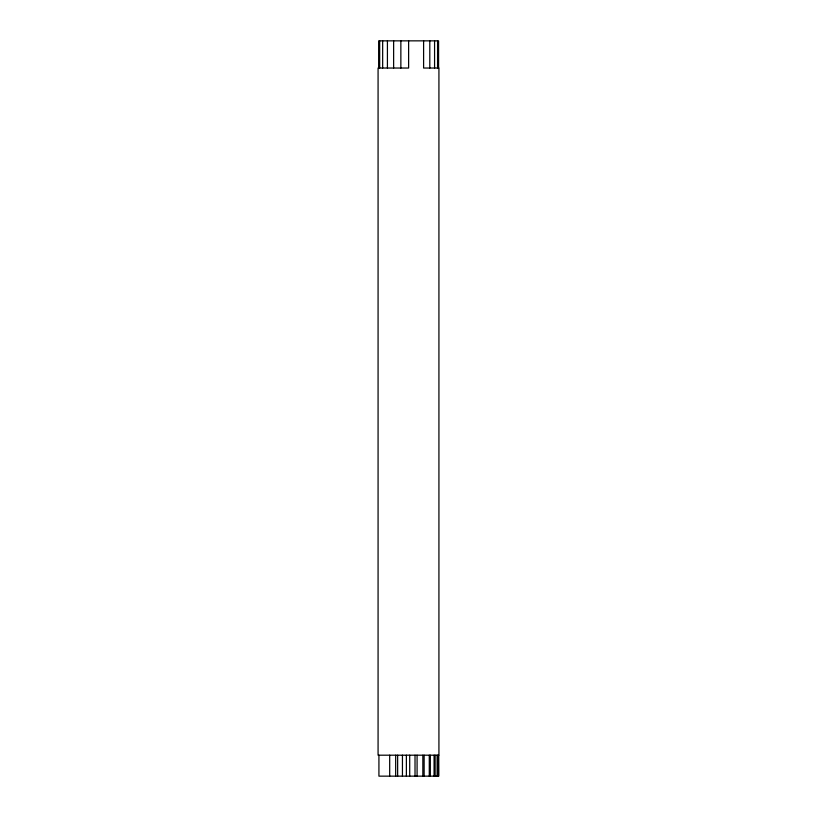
<?xml version="1.0" encoding="UTF-8"?>
<svg xmlns="http://www.w3.org/2000/svg" width="817" height="817" viewBox="0 0 817 817"><rect width="100%" height="100%" fill="white"/><g stroke="black" fill="none" stroke-linecap="round" stroke-linejoin="round"><path stroke-width="1.23" d="M438.586 68.036L438.586 40.85L378.649 40.85L378.649 68.036M438.698 755.194L438.698 776.15L378.925 776.15L378.925 755.194M438.443 755.194L438.525 776.15M438.035 755.194L438.035 776.15M437.565 40.85L437.565 68.036M437.126 755.194L437.126 776.15M435.124 755.194L435.124 776.15M434.573 40.85L434.573 68.036M434.072 755.194L434.072 776.15M430.334 755.194L430.334 776.15M429.803 40.85L429.803 68.036M429.282 755.194L429.282 776.15M424.135 755.194L424.135 776.15M423.604 40.85L423.604 68.036L438.923 68.036L438.923 755.194L378.077 755.194L378.077 68.036L408.623 68.036L408.623 40.85M422.838 755.194L422.838 776.15M417.089 755.194L417.089 776.15M415.016 755.194L415.016 776.15M409.705 755.194L409.705 776.15M406.376 755.194L406.376 776.15M402.444 755.194L402.444 776.15M400.861 40.85L400.861 68.036M397.644 755.194L397.644 776.15M395.673 755.194L395.673 776.15M393.631 40.85L393.631 68.036M389.689 755.194L389.689 776.15M387.421 40.85L387.421 68.036M382.662 40.85L382.662 68.036M379.67 40.85L379.67 68.036"/></g></svg>
